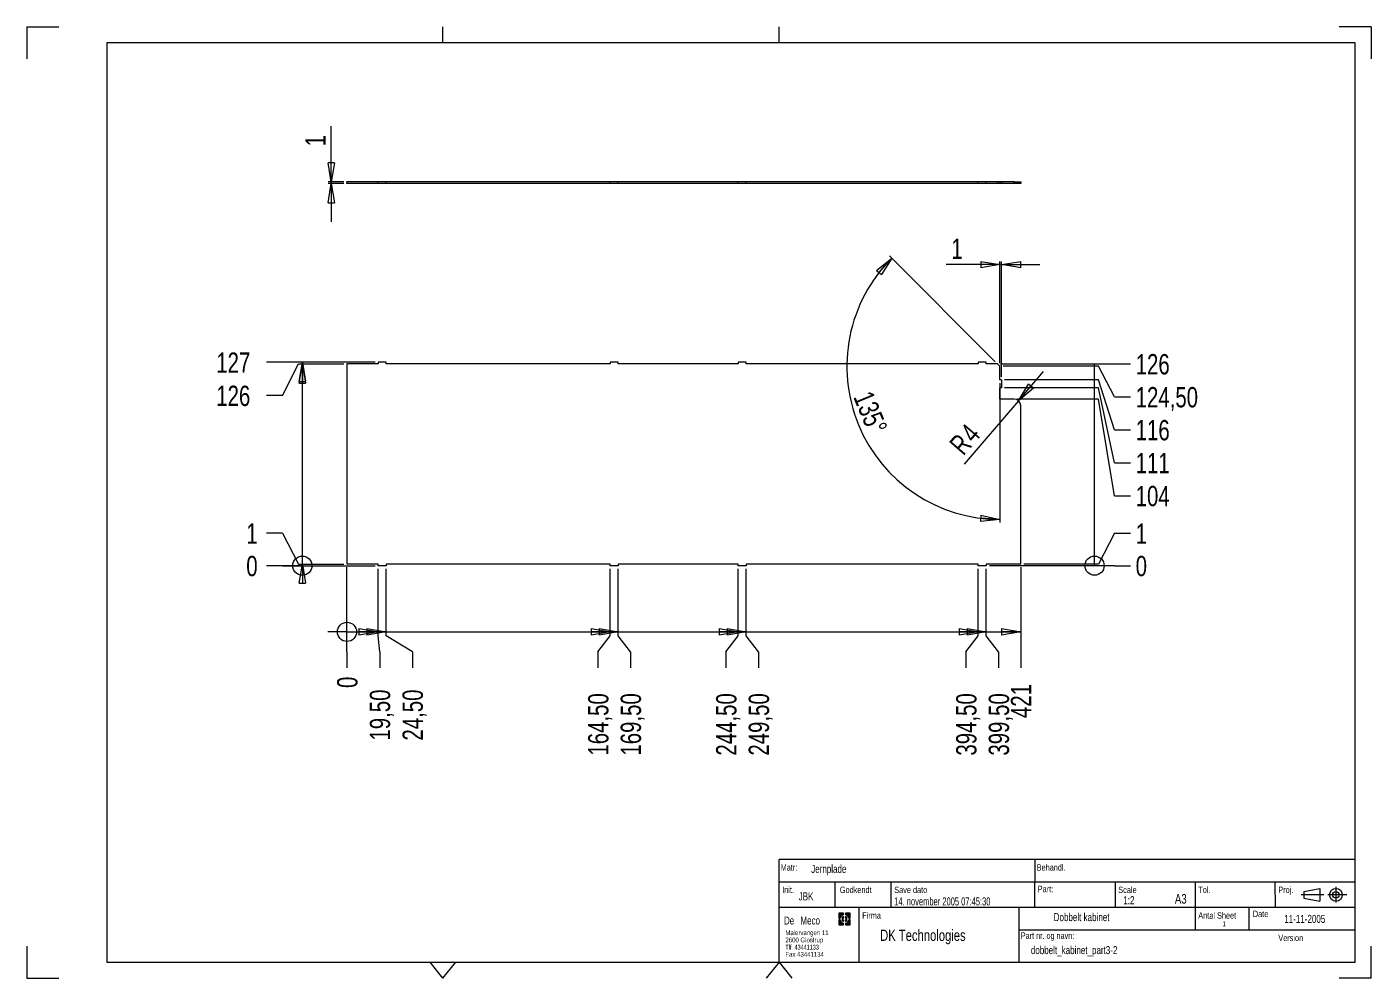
# Model space of a CAD drawing. Extents: x 0 to 420, y 0 to 297.
import ezdxf

# ---------------------------------------------------------------- set-up
doc = ezdxf.new("R2010")
doc.units = 0
doc.layers.get('0').update_dxf_attribs({"linetype": 'CONTINUOUS'})
doc.layers.add('FORMAT', color=7, linetype='CONTINUOUS')
doc.styles.add('SLDTEXTSTYLE0', font='TXT', dxfattribs={"width": 0.75})
doc.styles.add('SLDTEXTSTYLE1', font='TXT', dxfattribs={"width": 0.675})
doc.styles.add('SLDTEXTSTYLE2', font='TXT', dxfattribs={"width": 0.681818})
doc.styles.add('SLDTEXTSTYLE3', font='TXT', dxfattribs={"width": 0.703125})
doc.dimstyles.new('SLDDIMSTYLE0', dxfattribs={"dimtxt": 6.35, "dimasz": 1.998133, "dimexe": 0, "dimexo": 0.0625, "dimgap": 1.5875, "dimtad": 0, "dimtih": 1, "dimtoh": 1, "dimdec": 0, "dimlfac": 2, "dimtxsty": 'SLDTEXTSTYLE0', "dimblk1": 'ORIGIN', "dimblk2": 'ORIGIN', "dimsah": 1, "dimcen": 0.09, "dimazin": 3, "dimtfac": 1, "dimtofl": 0, "dimtmove": 0, "dimatfit": 3, "dimtolj": 1, "dimtzin": 12})
doc.dimstyles.new('SLDDIMSTYLE1', dxfattribs={"dimtxt": 6.35, "dimasz": 5.9944, "dimexe": 0, "dimexo": 0.0625, "dimgap": 1.5875, "dimtad": 0, "dimtih": 1, "dimtoh": 1, "dimlfac": 2, "dimzin": 12, "dimtxsty": 'SLDTEXTSTYLE0', "dimblk1": 'CLOSED', "dimblk2": 'CLOSED', "dimsah": 1, "dimcen": 0.09, "dimazin": 3, "dimtfac": 1, "dimtofl": 0, "dimtmove": 0, "dimatfit": 3, "dimtolj": 1, "dimtzin": 12})
doc.dimstyles.new('SLDDIMSTYLE2', dxfattribs={"dimtxt": 6.35, "dimasz": 5.9944, "dimexe": 0, "dimexo": 0.0625, "dimgap": 1.5875, "dimtad": 0, "dimtih": 1, "dimtoh": 1, "dimlfac": 2, "dimzin": 12, "dimtxsty": 'SLDTEXTSTYLE0', "dimblk1": 'NONE', "dimblk2": 'NONE', "dimsah": 1, "dimcen": 0.09, "dimazin": 3, "dimtfac": 1, "dimtofl": 0, "dimtmove": 0, "dimatfit": 3, "dimtolj": 1, "dimtzin": 12})
doc.dimstyles.new('SLDDIMSTYLE3', dxfattribs={"dimtxt": 6.35, "dimasz": 5.9944, "dimexe": 0, "dimexo": 0.0625, "dimgap": 1.5875, "dimtad": 1, "dimtih": 1, "dimtoh": 1, "dimdec": 4, "dimlfac": 2, "dimzin": 12, "dimtxsty": 'SLDTEXTSTYLE0', "dimblk1": 'CLOSED', "dimblk2": 'CLOSED', "dimsah": 1, "dimcen": 0.09, "dimazin": 3, "dimtfac": 1, "dimtofl": 0, "dimtmove": 0, "dimatfit": 3, "dimtolj": 1, "dimtzin": 12})
doc.dimstyles.new('SLDDIMSTYLE4', dxfattribs={"dimtxt": 6.35, "dimasz": 5.9944, "dimexe": 0, "dimexo": 0.0625, "dimgap": 1.5875, "dimtad": 1, "dimtih": 1, "dimtoh": 1, "dimlfac": 2, "dimzin": 12, "dimtxsty": 'SLDTEXTSTYLE0', "dimblk1": 'CLOSED', "dimblk2": 'CLOSED', "dimsah": 1, "dimcen": 0.09, "dimazin": 3, "dimtfac": 1, "dimtofl": 0, "dimtmove": 0, "dimatfit": 3, "dimtolj": 1, "dimtzin": 12})
doc.dimstyles.new('SLDDIMSTYLE5', dxfattribs={"dimtxt": 6.35, "dimasz": 5.9944, "dimexe": 0, "dimexo": 0.0625, "dimgap": 1.5875, "dimtad": 1, "dimtih": 1, "dimtoh": 1, "dimlfac": 2, "dimzin": 12, "dimtxsty": 'SLDTEXTSTYLE0', "dimblk1": 'CLOSED', "dimblk2": 'CLOSED', "dimsah": 1, "dimcen": 0.09, "dimazin": 3, "dimtfac": 1, "dimtofl": 0, "dimtmove": 0, "dimatfit": 3, "dimtolj": 1, "dimtzin": 12})

# ---------------------------------------------------------------- blocks, each defined once
blk = doc.blocks.new('_ORIGIN')
at = {"color": 0, "linetype": 'BYBLOCK'}
blk.add_line((0, 0), (-1, 0), dxfattribs=at)
blk.add_circle((0, 0), 0.5, dxfattribs=at)
blk = doc.blocks.new('*D1')
at = {"layer": 'FORMAT'}
for p, q in [((100.01, 106.86), (100.01, 128.28)), ((100.01, 101.86), (100.01, 106.86)), ((100.01, 101.86), (100.01, 96.86))]:
    blk.add_line(p, q, dxfattribs=at)
at = {"layer": 'FORMAT', "xscale": 5.9944, "yscale": 5.9944}
blk.add_blockref('_ORIGIN', (100.01, 108.11, 0.05), dxfattribs=at)
at = {"layer": 'FORMAT', "insert": (96.94, 90.58), "char_height": 6.35, "attachment_point": 1, "rotation": 90, "style": 'SLDTEXTSTYLE0'}
blk.add_mtext('0', dxfattribs=at)
blk = doc.blocks.new('_CLOSED')
at = {"color": 0, "linetype": 'BYBLOCK'}
for p, q in [((-1, 0.166667), (0, 0)), ((-1, 0.166667), (-1, -0.166667)), ((0, 0), (-1, -0.166667)), ((0, 0), (-1, 0))]:
    blk.add_line(p, q, dxfattribs=at)
blk = doc.blocks.new('*D3')
at = {"layer": 'FORMAT'}
for p, q in [((109.76, 106.86), (109.76, 127.78)), ((100.01, 108.11), (109.76, 108.11)), ((110.23, 101.86), (109.76, 106.86)), ((110.23, 101.86), (110.23, 96.86))]:
    blk.add_line(p, q, dxfattribs=at)
at = {"layer": 'FORMAT', "xscale": 5.9944, "yscale": 5.9944}
blk.add_blockref('_CLOSED', (109.76, 108.11, 0.05), dxfattribs=at)
at = {"layer": 'FORMAT', "insert": (107.15, 74.17), "char_height": 6.35, "attachment_point": 1, "rotation": 90, "style": 'SLDTEXTSTYLE0'}
blk.add_mtext('19,50', dxfattribs=at)
blk = doc.blocks.new('*D5')
at = {"layer": 'FORMAT'}
for p, q in [((112.26, 106.86), (112.26, 127.78)), ((109.76, 108.11), (112.26, 108.11)), ((120.44, 101.86), (112.26, 106.86)), ((120.44, 101.86), (120.44, 96.86))]:
    blk.add_line(p, q, dxfattribs=at)
at = {"layer": 'FORMAT', "xscale": 5.9944, "yscale": 5.9944}
blk.add_blockref('_CLOSED', (112.26, 108.11, 0.05), dxfattribs=at)
at = {"layer": 'FORMAT', "insert": (117.37, 74.17), "char_height": 6.35, "attachment_point": 1, "rotation": 90, "style": 'SLDTEXTSTYLE0'}
blk.add_mtext('24,50', dxfattribs=at)
blk = doc.blocks.new('*D6')
at = {"layer": 'FORMAT'}
for p, q in [((182.26, 106.86), (182.26, 127.78)), ((112.26, 108.11), (182.26, 108.11)), ((178.42, 101.86), (182.26, 106.86)), ((178.42, 101.86), (178.42, 96.86))]:
    blk.add_line(p, q, dxfattribs=at)
at = {"layer": 'FORMAT', "xscale": 5.9944, "yscale": 5.9944}
blk.add_blockref('_CLOSED', (182.26, 108.11, 0.05), dxfattribs=at)
at = {"layer": 'FORMAT', "insert": (175.35, 69.47), "char_height": 6.35, "attachment_point": 1, "rotation": 90, "style": 'SLDTEXTSTYLE0'}
blk.add_mtext('164,50', dxfattribs=at)
blk = doc.blocks.new('*D7')
at = {"layer": 'FORMAT'}
for p, q in [((184.76, 106.86), (184.76, 127.78)), ((182.26, 108.11), (184.76, 108.11)), ((188.6, 101.86), (184.76, 106.86)), ((188.6, 101.86), (188.6, 96.86))]:
    blk.add_line(p, q, dxfattribs=at)
at = {"layer": 'FORMAT', "xscale": 5.9944, "yscale": 5.9944}
blk.add_blockref('_CLOSED', (184.76, 108.11, 0.05), dxfattribs=at)
at = {"layer": 'FORMAT', "insert": (185.53, 69.47), "char_height": 6.35, "attachment_point": 1, "rotation": 90, "style": 'SLDTEXTSTYLE0'}
blk.add_mtext('169,50', dxfattribs=at)
blk = doc.blocks.new('*D8')
at = {"layer": 'FORMAT'}
for p, q in [((222.26, 106.86), (222.26, 127.78)), ((184.76, 108.11), (222.26, 108.11)), ((218.42, 101.86), (222.26, 106.86)), ((218.42, 101.86), (218.42, 96.86))]:
    blk.add_line(p, q, dxfattribs=at)
at = {"layer": 'FORMAT', "xscale": 5.9944, "yscale": 5.9944}
blk.add_blockref('_CLOSED', (222.26, 108.11, 0.05), dxfattribs=at)
at = {"layer": 'FORMAT', "insert": (215.35, 69.47), "char_height": 6.35, "attachment_point": 1, "rotation": 90, "style": 'SLDTEXTSTYLE0'}
blk.add_mtext('244,50', dxfattribs=at)
blk = doc.blocks.new('*D9')
at = {"layer": 'FORMAT'}
for p, q in [((224.76, 106.86), (224.76, 127.78)), ((222.26, 108.11), (224.76, 108.11)), ((228.6, 101.86), (224.76, 106.86)), ((228.6, 101.86), (228.6, 96.86))]:
    blk.add_line(p, q, dxfattribs=at)
at = {"layer": 'FORMAT', "xscale": 5.9944, "yscale": 5.9944}
blk.add_blockref('_CLOSED', (224.76, 108.11, 0.05), dxfattribs=at)
at = {"layer": 'FORMAT', "insert": (225.53, 69.47), "char_height": 6.35, "attachment_point": 1, "rotation": 90, "style": 'SLDTEXTSTYLE0'}
blk.add_mtext('249,50', dxfattribs=at)
blk = doc.blocks.new('*D10')
at = {"layer": 'FORMAT'}
for p, q in [((297.26, 106.86), (297.26, 127.78)), ((224.76, 108.11), (297.26, 108.11)), ((293.42, 101.86), (297.26, 106.86)), ((293.42, 101.86), (293.42, 96.86))]:
    blk.add_line(p, q, dxfattribs=at)
at = {"layer": 'FORMAT', "xscale": 5.9944, "yscale": 5.9944}
blk.add_blockref('_CLOSED', (297.26, 108.11, 0.05), dxfattribs=at)
at = {"layer": 'FORMAT', "insert": (290.35, 69.47), "char_height": 6.35, "attachment_point": 1, "rotation": 90, "style": 'SLDTEXTSTYLE0'}
blk.add_mtext('394,50', dxfattribs=at)
blk = doc.blocks.new('*D11')
at = {"layer": 'FORMAT'}
for p, q in [((299.76, 106.86), (299.76, 127.78)), ((297.26, 108.11), (299.76, 108.11)), ((303.6, 101.86), (299.76, 106.86)), ((303.6, 101.86), (303.6, 96.86))]:
    blk.add_line(p, q, dxfattribs=at)
at = {"layer": 'FORMAT', "xscale": 5.9944, "yscale": 5.9944}
blk.add_blockref('_CLOSED', (299.76, 108.11, 0.05), dxfattribs=at)
at = {"layer": 'FORMAT', "insert": (300.53, 69.47), "char_height": 6.35, "attachment_point": 1, "rotation": 90, "style": 'SLDTEXTSTYLE0'}
blk.add_mtext('399,50', dxfattribs=at)
blk = doc.blocks.new('*D12')
at = {"layer": 'FORMAT'}
for p, q in [((310.51, 128.28), (310.51, 96.86)), ((299.76, 108.11), (310.51, 108.11))]:
    blk.add_line(p, q, dxfattribs=at)
at = {"layer": 'FORMAT', "xscale": 5.9944, "yscale": 5.9944}
blk.add_blockref('_CLOSED', (310.51, 108.11, 0.05), dxfattribs=at)
at = {"layer": 'FORMAT', "insert": (307.44, 81.2), "char_height": 6.35, "attachment_point": 1, "rotation": 90, "style": 'SLDTEXTSTYLE0'}
blk.add_mtext('421', dxfattribs=at)
blk = doc.blocks.new('*D13')
at = {"layer": 'FORMAT'}
for p, q in [((79.82, 128.77), (74.82, 128.77)), ((79.82, 128.77), (84.82, 128.77)), ((84.82, 128.77), (108.77, 128.77))]:
    blk.add_line(p, q, dxfattribs=at)
at = {"layer": 'FORMAT', "xscale": 5.9944, "yscale": 5.9944}
blk.add_blockref('_ORIGIN', (86.07, 128.77, 0.05), dxfattribs=at)
at = {"layer": 'FORMAT', "insert": (68.55, 131.84), "char_height": 6.35, "attachment_point": 1, "style": 'SLDTEXTSTYLE0'}
blk.add_mtext('0', dxfattribs=at)
blk = doc.blocks.new('*D14')
at = {"layer": 'FORMAT'}
for p, q in [((79.82, 138.9), (74.82, 138.9)), ((79.82, 138.9), (84.82, 129.27)), ((84.82, 129.27), (99.02, 129.27)), ((86.07, 128.77), (86.07, 129.27))]:
    blk.add_line(p, q, dxfattribs=at)
at = {"layer": 'FORMAT', "xscale": 5.9944, "yscale": 5.9944, "rotation": 90.0000000000004}
blk.add_blockref('_CLOSED', (86.07, 129.27, 0.05), dxfattribs=at)
at = {"layer": 'FORMAT', "insert": (68.55, 141.98), "char_height": 6.35, "attachment_point": 1, "style": 'SLDTEXTSTYLE0'}
blk.add_mtext('1', dxfattribs=at)
blk = doc.blocks.new('*D15')
at = {"layer": 'FORMAT'}
for p, q in [((79.82, 181.91), (84.82, 191.77)), ((84.82, 191.77), (99.02, 191.77)), ((86.07, 129.27), (86.07, 191.77)), ((79.82, 181.91), (74.82, 181.91))]:
    blk.add_line(p, q, dxfattribs=at)
at = {"layer": 'FORMAT', "xscale": 5.9944, "yscale": 5.9944, "rotation": 90.0000000000004}
blk.add_blockref('_CLOSED', (86.07, 191.77, 0.05), dxfattribs=at)
at = {"layer": 'FORMAT', "insert": (59.17, 184.98), "char_height": 6.35, "attachment_point": 1, "style": 'SLDTEXTSTYLE0'}
blk.add_mtext('126', dxfattribs=at)
blk = doc.blocks.new('*D16')
at = {"layer": 'FORMAT'}
for p, q in [((108.77, 192.27), (74.82, 192.27)), ((86.07, 191.77), (86.07, 192.27))]:
    blk.add_line(p, q, dxfattribs=at)
at = {"layer": 'FORMAT', "xscale": 5.9944, "yscale": 5.9944, "rotation": 90.0000000000004}
blk.add_blockref('_CLOSED', (86.07, 192.27, 0.05), dxfattribs=at)
at = {"layer": 'FORMAT', "insert": (59.17, 195.34), "char_height": 6.35, "attachment_point": 1, "style": 'SLDTEXTSTYLE0'}
blk.add_mtext('127', dxfattribs=at)
blk = doc.blocks.new('*D17')
at = {"layer": 'FORMAT'}
for p, q in [((334.85, 128.77), (300.75, 128.77)), ((339.85, 128.77), (334.85, 128.77)), ((339.85, 128.77), (344.85, 128.77))]:
    blk.add_line(p, q, dxfattribs=at)
at = {"layer": 'FORMAT', "xscale": 5.9944, "yscale": 5.9944}
blk.add_blockref('_ORIGIN', (333.6, 128.77, 0.05), dxfattribs=at)
at = {"layer": 'FORMAT', "insert": (346.44, 131.84), "char_height": 6.35, "attachment_point": 1, "style": 'SLDTEXTSTYLE0'}
blk.add_mtext('0', dxfattribs=at)
blk = doc.blocks.new('*D18')
at = {"layer": 'FORMAT'}
for p, q in [((339.85, 138.91), (334.85, 129.27)), ((339.85, 138.91), (344.85, 138.91)), ((334.85, 129.27), (311.5, 129.27)), ((333.6, 128.77), (333.6, 129.27))]:
    blk.add_line(p, q, dxfattribs=at)
at = {"layer": 'FORMAT', "insert": (346.44, 141.98), "char_height": 6.35, "attachment_point": 1, "style": 'SLDTEXTSTYLE0'}
blk.add_mtext('1', dxfattribs=at)
blk = doc.blocks.new('_NONE')
blk = doc.blocks.new('*D20')
at = {"layer": 'FORMAT'}
for p, q in [((334.85, 180.77), (309.5, 180.77)), ((333.6, 129.27), (333.6, 180.77)), ((339.85, 150.61), (334.85, 180.77)), ((339.85, 150.61), (344.85, 150.61))]:
    blk.add_line(p, q, dxfattribs=at)
at = {"layer": 'FORMAT', "insert": (346.44, 153.69), "char_height": 6.35, "attachment_point": 1, "style": 'SLDTEXTSTYLE0'}
blk.add_mtext('104', dxfattribs=at)
blk = doc.blocks.new('*D21')
at = {"layer": 'FORMAT'}
for p, q in [((334.85, 184.27), (305.5, 184.27)), ((333.6, 180.77), (333.6, 184.27)), ((339.85, 160.9), (334.85, 184.27)), ((339.85, 160.9), (344.85, 160.9))]:
    blk.add_line(p, q, dxfattribs=at)
at = {"layer": 'FORMAT', "insert": (346.44, 163.98), "char_height": 6.35, "attachment_point": 1, "style": 'SLDTEXTSTYLE0'}
blk.add_mtext('111', dxfattribs=at)
blk = doc.blocks.new('*D22')
at = {"layer": 'FORMAT'}
for p, q in [((334.85, 186.77), (305.5, 186.77)), ((333.6, 184.27), (333.6, 186.77)), ((339.85, 171.19), (334.85, 186.77)), ((339.85, 171.19), (344.85, 171.19))]:
    blk.add_line(p, q, dxfattribs=at)
at = {"layer": 'FORMAT', "insert": (346.44, 174.26), "char_height": 6.35, "attachment_point": 1, "style": 'SLDTEXTSTYLE0'}
blk.add_mtext('116', dxfattribs=at)
blk = doc.blocks.new('*D23')
at = {"layer": 'FORMAT'}
for p, q in [((334.85, 191.02), (305, 191.02)), ((333.6, 186.77), (333.6, 191.02)), ((339.85, 181.48), (334.85, 191.02)), ((339.85, 181.48), (344.85, 181.48))]:
    blk.add_line(p, q, dxfattribs=at)
at = {"layer": 'FORMAT', "insert": (346.44, 184.55), "char_height": 6.35, "attachment_point": 1, "style": 'SLDTEXTSTYLE0'}
blk.add_mtext('124,50', dxfattribs=at)
blk = doc.blocks.new('*D24')
at = {"layer": 'FORMAT'}
for p, q in [((304.25, 191.77), (344.85, 191.77)), ((333.6, 191.02), (333.6, 191.77))]:
    blk.add_line(p, q, dxfattribs=at)
at = {"layer": 'FORMAT', "insert": (346.44, 194.84), "char_height": 6.35, "attachment_point": 1, "style": 'SLDTEXTSTYLE0'}
blk.add_mtext('126', dxfattribs=at)
blk = doc.blocks.new('*D25')
at = {"layer": 'FORMAT'}
for p, q in [((302.56, 192.47), (269.51, 225.52)), ((304.01, 185.78), (304.01, 142.22))]:
    blk.add_line(p, q, dxfattribs=at)
blk.add_arc((304.01, 191.02), 47.81, 135, 270, dxfattribs=at)
at = {"layer": 'FORMAT', "xscale": 5.9944, "yscale": 5.9944}
for p, rotation in [((270.21, 224.82, -0.2), 48.57353446829381), ((304.01, 143.21, -0.2), 356.4264655317082)]:
    blk.add_blockref('_CLOSED', p, dxfattribs=dict(at, rotation=rotation))
at = {"layer": 'FORMAT', "insert": (264, 183.89), "char_height": 6.35, "attachment_point": 1, "rotation": 292.5, "style": 'SLDTEXTSTYLE0'}
blk.add_mtext('135°', dxfattribs=at)
blk = doc.blocks.new('*D26')
at = {"layer": 'FORMAT'}
for p, q in [((304.01, 222.77), (287.25, 222.77)), ((304.01, 192.01), (304.01, 223.76)), ((304.51, 222.77), (304.01, 222.77)), ((304.51, 187.76), (304.51, 223.76)), ((304.51, 222.77), (316.5, 222.77))]:
    blk.add_line(p, q, dxfattribs=at)
at = {"layer": 'FORMAT', "xscale": 5.9944, "yscale": 5.9944}
blk.add_blockref('_CLOSED', (304.01, 222.77, -0.2), dxfattribs=at)
at = {"layer": 'FORMAT', "xscale": 5.9944, "yscale": 5.9944, "rotation": 180.0000000000004}
blk.add_blockref('_CLOSED', (304.51, 222.77, -0.2), dxfattribs=at)
at = {"layer": 'FORMAT', "insert": (288.83, 230.88), "char_height": 6.35, "attachment_point": 1, "style": 'SLDTEXTSTYLE0'}
blk.add_mtext('1', dxfattribs=at)
blk = doc.blocks.new('*D27')
at = {"layer": 'FORMAT'}
for q in [(317.62, 189.38), (292.89, 160.5)]:
    blk.add_line((309.82, 180.28), q, dxfattribs=at)
at = {"layer": 'FORMAT', "xscale": 5.9944, "yscale": 5.9944, "rotation": 229.4308276605186}
blk.add_blockref('_CLOSED', (309.82, 180.28, -0.2), dxfattribs=at)
at = {"layer": 'FORMAT', "char_height": 6.35, "attachment_point": 1, "rotation": 49.0286, "style": 'SLDTEXTSTYLE0'}
for s, insert in [('4', (291.18, 170.9)), ('R', (287.81, 167.02))]:
    blk.add_mtext(s, dxfattribs=dict(at, insert=insert))
blk = doc.blocks.new('*D28')
at = {"layer": 'FORMAT'}
for p, q in [((95.1, 248.61), (95.1, 265.99)), ((99.02, 248.61), (94.11, 248.61)), ((99.02, 248.11), (94.11, 248.11)), ((95.1, 248.11), (95.1, 248.61)), ((95.1, 248.11), (95.1, 236.12))]:
    blk.add_line(p, q, dxfattribs=at)
at = {"layer": 'FORMAT', "xscale": 5.9944, "yscale": 5.9944}
for p, rotation in [((95.1, 248.61, 0.05), 270.0000000000004), ((95.1, 248.11, 0.05), 90.0000000000004)]:
    blk.add_blockref('_CLOSED', p, dxfattribs=dict(at, rotation=rotation))
at = {"layer": 'FORMAT', "insert": (86.99, 259.71), "char_height": 6.35, "attachment_point": 1, "rotation": 90, "style": 'SLDTEXTSTYLE0'}
blk.add_mtext('1', dxfattribs=at)

msp = doc.modelspace()

# ---------------------------------------------------------------- linework, layer by layer
at = {"color": 7, "linetype": 'CONTINUOUS'}
for p, q in [((0, 297), (0, 287)), ((0, 297), (10, 297)), ((130, 292), (130, 297)), ((235, 292), (235, 297)), ((420, 297), (410, 297)), ((420, 297), (420, 287)), ((25, 292), (25, 5)), ((415, 292), (25, 292)), ((415, 5), (415, 292)), ((100.010504, 248.106269), (100.010504, 248.606269)), ((109.760504, 248.606269), (100.010504, 248.606269)), ((109.760504, 248.106269), (100.010504, 248.106269)), ((109.760504, 248.106269), (109.760504, 248.606269)), ((112.260504, 248.606269), (109.760504, 248.606269)), ((112.260504, 248.106269), (109.760504, 248.106269)), ((112.260504, 248.106269), (112.260504, 248.606269)), ((182.260504, 248.606269), (112.260504, 248.606269)), ((182.260504, 248.106269), (112.260504, 248.106269)), ((182.260504, 248.106269), (182.260504, 248.606269)), ((184.760504, 248.606269), (182.260504, 248.606269)), ((184.760504, 248.106269), (182.260504, 248.106269)), ((184.760504, 248.106269), (184.760504, 248.606269)), ((222.260504, 248.606269), (184.760504, 248.606269)), ((222.260504, 248.106269), (184.760504, 248.106269)), ((222.260504, 248.106269), (222.260504, 248.606269)), ((224.760504, 248.606269), (222.260504, 248.606269)), ((224.760504, 248.106269), (222.260504, 248.106269)), ((224.760504, 248.106269), (224.760504, 248.606269)), ((297.260504, 248.606269), (224.760504, 248.606269)), ((297.260504, 248.106269), (224.760504, 248.106269)), ((297.260504, 248.106269), (297.260504, 248.606269)), ((299.760504, 248.606269), (297.260504, 248.606269)), ((299.760504, 248.106269), (297.260504, 248.106269)), ((299.760504, 248.106269), (299.760504, 248.606269)), ((303.260504, 248.606269), (299.760504, 248.606269)), ((303.260504, 248.106269), (299.760504, 248.106269)), ((303.260504, 248.606269), (303.260504, 248.106269)), ((304.010504, 248.606269), (303.260504, 248.606269)), ((304.010504, 248.106269), (303.260504, 248.106269)), ((304.010504, 248.606269), (304.010504, 248.106269)), ((304.510504, 248.606269), (304.010504, 248.606269)), ((304.510504, 248.106269), (304.010504, 248.106269)), ((304.510504, 248.606269), (304.510504, 248.106269)), ((308.510504, 248.606269), (304.510504, 248.606269)), ((308.510504, 248.106269), (304.510504, 248.106269)), ((308.510504, 248.106269), (308.510504, 248.606269)), ((308.510504, 248.606269), (310.510504, 248.606269)), ((310.510504, 248.106269), (308.510504, 248.106269)), ((310.510504, 248.606269), (310.510504, 248.106269)), ((100.010504, 191.767473), (100.010504, 129.267473)), ((109.760504, 191.767473), (100.010504, 191.767473)), ((109.760504, 192.267473), (109.760504, 191.767473)), ((112.260504, 192.267473), (109.760504, 192.267473)), ((112.260504, 191.767473), (112.260504, 192.267473)), ((182.260504, 191.767473), (112.260504, 191.767473)), ((182.260504, 192.267473), (182.260504, 191.767473)), ((184.760504, 192.267473), (182.260504, 192.267473)), ((184.760504, 191.767473), (184.760504, 192.267473)), ((222.260504, 191.767473), (184.760504, 191.767473)), ((222.260504, 192.267473), (222.260504, 191.767473)), ((224.760504, 192.267473), (222.260504, 192.267473)), ((224.760504, 191.767473), (224.760504, 192.267473)), ((297.260504, 191.767473), (224.760504, 191.767473)), ((297.260504, 192.267473), (297.260504, 191.767473)), ((299.760504, 192.267473), (297.260504, 192.267473)), ((299.760504, 191.767473), (299.760504, 192.267473)), ((303.260504, 191.767473), (299.760504, 191.767473)), ((304.010504, 191.017473), (303.260504, 191.767473)), ((304.010504, 186.767473), (304.010504, 191.017473)), ((304.510504, 186.767473), (304.010504, 186.767473)), ((304.510504, 186.767473), (304.510504, 184.267473)), ((304.510504, 184.267473), (304.010504, 184.267473)), ((304.010504, 180.767473), (304.010504, 184.267473)), ((308.510504, 180.767473), (304.010504, 180.767473)), ((310.510504, 129.267473), (310.510504, 178.767473)), ((109.760504, 129.267473), (100.010504, 129.267473)), ((109.760504, 128.767473), (109.760504, 129.267473)), ((112.260504, 128.767473), (109.760504, 128.767473)), ((182.260504, 129.267473), (112.260504, 129.267473)), ((112.260504, 129.267473), (112.260504, 128.767473)), ((182.260504, 128.767473), (182.260504, 129.267473)), ((184.760504, 128.767473), (182.260504, 128.767473)), ((222.260504, 129.267473), (184.760504, 129.267473)), ((184.760504, 129.267473), (184.760504, 128.767473)), ((222.260504, 128.767473), (222.260504, 129.267473)), ((224.760504, 128.767473), (222.260504, 128.767473)), ((297.260504, 129.267473), (224.760504, 129.267473)), ((224.760504, 129.267473), (224.760504, 128.767473)), ((297.260504, 128.767473), (297.260504, 129.267473)), ((299.760504, 128.767473), (297.260504, 128.767473)), ((310.510504, 129.267473), (299.760504, 129.267473)), ((299.760504, 129.267473), (299.760504, 128.767473)), ((235, 5), (235, 37)), ((415, 37), (235, 37)), ((314.941477, 37), (314.941477, 30)), ((415, 30), (235, 30)), ((252.5, 22), (252.5, 30)), ((270, 22), (270, 30)), ((314.941477, 22), (314.941477, 30)), ((340, 30), (340, 22)), ((365, 30), (365, 15)), ((390.08355, 22), (390, 30)), ((405.199604, 26), (398.152397, 26)), ((399, 27), (404, 28)), ((399, 27), (399, 25)), ((404, 28), (404, 24)), ((412.416333, 26), (406.4589, 26)), ((409, 28.45732), (409, 23.566907)), ((415, 22), (235, 22)), ((260, 5), (260, 22)), ((310, 5), (310, 22)), ((381.74174, 22), (381.74174, 15)), ((399, 25), (404, 24)), ((255.199699, 20.234294), (253.664699, 20.234294)), ((253.664699, 20.234294), (253.664699, 18.699294)), ((253.664699, 18.699294), (254.090008, 18.699294)), ((253.664699, 18.169294), (253.664699, 16.634294)), ((254.090008, 18.169294), (253.664699, 18.169294)), ((253.714699, 20.184294), (253.714699, 18.749294)), ((255.149699, 20.184294), (253.714699, 20.184294)), ((253.714699, 18.749294), (254.049328, 18.749294)), ((253.714699, 18.119294), (253.714699, 16.684294)), ((254.049328, 18.119294), (253.714699, 18.119294)), ((254.140744, 19.096168), (253.743173, 18.78483)), ((253.743173, 18.78483), (254.030308, 18.793663)), ((254.737101, 19.738715), (253.7498, 19.447251)), ((253.7498, 19.447251), (254.666421, 19.67689)), ((254.666421, 19.67689), (253.7498, 19.246317)), ((253.7498, 19.447251), (254.666421, 19.67689)), ((253.7498, 19.246317), (254.558194, 19.601815)), ((253.7498, 19.246317), (254.558194, 19.601815)), ((254.558194, 19.601815), (253.7498, 19.447251)), ((254.423462, 19.500244), (253.7498, 19.246317)), ((254.423462, 19.500244), (253.754216, 18.961476)), ((253.754216, 18.961476), (254.301981, 19.383217)), ((253.754216, 18.961476), (254.301981, 19.383217)), ((254.140744, 19.096168), (253.754216, 18.961476)), ((254.558194, 19.601815), (253.756425, 19.107209)), ((253.756425, 19.107209), (254.423462, 19.500244)), ((253.756425, 19.107209), (254.423462, 19.500244)), ((254.301981, 19.383217), (253.756425, 19.107209)), ((255.103749, 19.873408), (253.760843, 19.674682)), ((253.760843, 19.674682), (255.149699, 19.849665)), ((255.149699, 19.849665), (253.760843, 19.674682)), ((253.760843, 19.674682), (255.149699, 19.849665)), ((253.760843, 19.674682), (254.867416, 19.780669)), ((253.760843, 19.674682), (254.867416, 19.780669)), ((254.867416, 19.780669), (253.760843, 19.674682)), ((254.737101, 19.738715), (253.760843, 19.674682)), ((254.301981, 19.383217), (253.76526, 18.844449)), ((253.76526, 18.844449), (254.140744, 19.096168)), ((253.76526, 18.844449), (254.140744, 19.096168)), ((254.030308, 18.793663), (253.76526, 18.844449)), ((254.867416, 19.780669), (253.767469, 19.612856)), ((253.767469, 19.612856), (254.737101, 19.738715)), ((253.767469, 19.612856), (254.737101, 19.738715)), ((254.666421, 19.67689), (253.767469, 19.612856)), ((255.103749, 20.125127), (253.769678, 19.860159)), ((253.769678, 19.860159), (255.103749, 19.873408)), ((253.769678, 19.860159), (255.103749, 19.873408)), ((255.103749, 19.873408), (253.769678, 19.860159)), ((253.769678, 19.860159), (255.103749, 19.873408)), ((255.103749, 19.873408), (253.769678, 19.860159)), ((253.769678, 19.860159), (255.103749, 19.873408)), ((255.149699, 19.849665), (253.769678, 19.860159)), ((253.780489, 16.745899), (253.773866, 18.073345)), ((253.773866, 18.073345), (254.038834, 16.739273)), ((253.776304, 20.118504), (255.103749, 20.125127)), ((255.103749, 19.873408), (253.776304, 20.118504)), ((254.025585, 18.073345), (253.780489, 16.745899)), ((254.038834, 16.739273), (254.025585, 18.073345)), ((254.025585, 18.073345), (254.224311, 16.730438)), ((254.038834, 16.739273), (254.025585, 18.073345)), ((254.025585, 18.073345), (254.038834, 16.739273)), ((254.038834, 16.739273), (254.025585, 18.073345)), ((254.025585, 18.073345), (254.038834, 16.739273)), ((254.038834, 16.739273), (254.025585, 18.073345)), ((254.049328, 18.119294), (254.038834, 16.739273)), ((254.224311, 16.730438), (254.049328, 18.119294)), ((254.049328, 18.119294), (254.224311, 16.730438)), ((254.224311, 16.730438), (254.049328, 18.119294)), ((254.224311, 16.730438), (254.118324, 17.837011)), ((254.118324, 17.837011), (254.224311, 16.730438)), ((254.224311, 16.730438), (254.118324, 17.837011)), ((254.118324, 17.837011), (254.286137, 16.737064)), ((254.286137, 16.737064), (254.160278, 17.706696)), ((254.160278, 17.706696), (254.451742, 16.719395)), ((254.286137, 16.737064), (254.160278, 17.706696)), ((254.160278, 17.706696), (254.224311, 16.730438)), ((254.451742, 16.719395), (254.222103, 17.636016)), ((254.222103, 17.636016), (254.652676, 16.719395)), ((254.451742, 16.719395), (254.222103, 17.636016)), ((254.222103, 17.636016), (254.286137, 16.737064)), ((254.652676, 16.719395), (254.297178, 17.527789)), ((254.297178, 17.527789), (254.791784, 16.726021)), ((254.652676, 16.719395), (254.297178, 17.527789)), ((254.297178, 17.527789), (254.451742, 16.719395)), ((254.791784, 16.726021), (254.398749, 17.393057)), ((254.398749, 17.393057), (254.937517, 16.723811)), ((254.791784, 16.726021), (254.398749, 17.393057)), ((254.398749, 17.393057), (254.652676, 16.719395)), ((254.937517, 16.723811), (254.515776, 17.271576)), ((254.515776, 17.271576), (255.054545, 16.734856)), ((254.937517, 16.723811), (254.515776, 17.271576)), ((254.515776, 17.271576), (254.791784, 16.726021)), ((254.657064, 18.699294), (255.199699, 18.699294)), ((255.199699, 18.169294), (254.657064, 18.169294)), ((254.729325, 18.749294), (255.149699, 18.749294)), ((255.149699, 18.119294), (254.729325, 18.119294)), ((255.117002, 18.879778), (254.796736, 18.775999)), ((254.796736, 18.775999), (255.108167, 18.78483)), ((254.922061, 17.916524), (254.800617, 18.084388)), ((254.800617, 18.084388), (255.012592, 17.843637)), ((255.054545, 16.734856), (254.802825, 17.110339)), ((254.802825, 17.110339), (255.114163, 16.712768)), ((255.054545, 16.734856), (254.802825, 17.110339)), ((254.802825, 17.110339), (254.937517, 16.723811)), ((255.114793, 18.952643), (254.836493, 18.824576)), ((254.836493, 18.824576), (255.117002, 18.879778)), ((254.836493, 18.824576), (255.117002, 18.879778)), ((255.108167, 18.78483), (254.836493, 18.824576)), ((255.114793, 19.098376), (254.874041, 18.886401)), ((254.874041, 18.886401), (255.114793, 18.952643)), ((254.874041, 18.886401), (255.114793, 18.952643)), ((255.117002, 18.879778), (254.874041, 18.886401)), ((254.94635, 18.084388), (254.922061, 17.916524)), ((255.012592, 17.843637), (254.94635, 18.084388)), ((254.94635, 18.084388), (255.074417, 17.806088)), ((255.012592, 17.843637), (254.94635, 18.084388)), ((254.946929, 18.976932), (255.114793, 19.098376)), ((255.114793, 18.952643), (254.946929, 18.976932)), ((255.019215, 18.086597), (255.012592, 17.843637)), ((255.074417, 17.806088), (255.019215, 18.086597)), ((255.019215, 18.086597), (255.122995, 17.766331)), ((255.074417, 17.806088), (255.019215, 18.086597)), ((255.10533, 16.999903), (255.054545, 16.734856)), ((255.114163, 18.077762), (255.074417, 17.806088)), ((255.114163, 16.712768), (255.10533, 16.999903)), ((255.122995, 17.766331), (255.114163, 18.077762)), ((255.149699, 19.849665), (255.149699, 20.184294)), ((255.149699, 18.749294), (255.149699, 19.169668)), ((255.149699, 17.69892), (255.149699, 18.119294)), ((255.149699, 16.684294), (255.149699, 17.018923)), ((255.199699, 19.808985), (255.199699, 20.234294)), ((255.199699, 18.699294), (255.199699, 19.24193)), ((255.199699, 17.626659), (255.199699, 18.169294)), ((255.199699, 16.634294), (255.199699, 17.059603)), ((255.729699, 20.234294), (255.729699, 19.808985)), ((257.264699, 20.234294), (255.729699, 20.234294)), ((255.729699, 19.24193), (255.729699, 18.699294)), ((255.729699, 18.699294), (256.272334, 18.699294)), ((256.272334, 18.169294), (255.729699, 18.169294)), ((255.729699, 18.169294), (255.729699, 17.626659)), ((255.729699, 17.059603), (255.729699, 16.634294)), ((255.779699, 20.184294), (255.779699, 19.849665)), ((257.214699, 20.184294), (255.779699, 20.184294)), ((255.779699, 19.169668), (255.779699, 18.749294)), ((255.779699, 18.749294), (256.200073, 18.749294)), ((256.200073, 18.119294), (255.779699, 18.119294)), ((255.779699, 18.119294), (255.779699, 17.69892)), ((257.168555, 17.193907), (255.779699, 17.018923)), ((255.779699, 17.018923), (257.168555, 17.193907)), ((257.168555, 17.193907), (255.779699, 17.018923)), ((255.779699, 17.018923), (257.15972, 17.008429)), ((255.779699, 17.018923), (255.779699, 16.684294)), ((255.910183, 18.781991), (255.806403, 19.102257)), ((255.806403, 19.102257), (255.815235, 18.790826)), ((255.812396, 17.988811), (256.132662, 18.09259)), ((256.092905, 18.044013), (255.812396, 17.988811)), ((256.092905, 18.044013), (255.812396, 17.988811)), ((255.812396, 17.988811), (256.055357, 17.982187)), ((255.814605, 17.915945), (256.092905, 18.044013)), ((256.055357, 17.982187), (255.814605, 17.915945)), ((255.814605, 17.770212), (256.055357, 17.982187)), ((256.055357, 17.982187), (255.814605, 17.915945)), ((255.814605, 17.915945), (255.982469, 17.891656)), ((255.982469, 17.891656), (255.814605, 17.770212)), ((256.126573, 19.758249), (255.815235, 20.155821)), ((255.815235, 20.155821), (255.824068, 19.868686)), ((255.815235, 18.790826), (255.854981, 19.0625)), ((256.132662, 18.09259), (255.821231, 18.083758)), ((255.821231, 18.083758), (256.092905, 18.044013)), ((255.824068, 19.868686), (255.874853, 20.133733)), ((255.825649, 16.99518), (257.168555, 17.193907)), ((257.15972, 17.008429), (255.825649, 16.99518)), ((257.15972, 17.008429), (255.825649, 16.99518)), ((255.825649, 16.99518), (257.15972, 17.008429)), ((257.15972, 17.008429), (255.825649, 16.99518)), ((255.825649, 16.99518), (257.15972, 17.008429)), ((255.825649, 16.743461), (257.15972, 17.008429)), ((257.15972, 17.008429), (255.825649, 16.99518)), ((255.825649, 16.99518), (257.153094, 16.750085)), ((255.854981, 19.0625), (255.910183, 18.781991)), ((255.983048, 18.784201), (255.854981, 19.0625)), ((255.854981, 19.0625), (255.910183, 18.781991)), ((255.874853, 20.133733), (256.126573, 19.758249)), ((256.413622, 19.597013), (255.874853, 20.133733)), ((255.874853, 20.133733), (256.126573, 19.758249)), ((255.910183, 18.781991), (255.916806, 19.024952)), ((255.916806, 19.024952), (255.983048, 18.784201)), ((256.128781, 18.784201), (255.916806, 19.024952)), ((255.916806, 19.024952), (255.983048, 18.784201)), ((255.983048, 18.784201), (256.007337, 18.952064)), ((255.991881, 20.144777), (256.413622, 19.597013)), ((256.126573, 19.758249), (255.991881, 20.144777)), ((256.530649, 19.475532), (255.991881, 20.144777)), ((255.991881, 20.144777), (256.413622, 19.597013)), ((256.007337, 18.952064), (256.128781, 18.784201)), ((256.061982, 17.087919), (257.161929, 17.255732)), ((257.168555, 17.193907), (256.061982, 17.087919)), ((256.061982, 17.087919), (257.168555, 17.193907)), ((257.168555, 17.193907), (256.061982, 17.087919)), ((256.137614, 20.142568), (256.530649, 19.475532)), ((256.413622, 19.597013), (256.137614, 20.142568)), ((256.63222, 19.340799), (256.137614, 20.142568)), ((256.137614, 20.142568), (256.530649, 19.475532)), ((256.192297, 17.129873), (257.179598, 17.421338)), ((257.161929, 17.255732), (256.192297, 17.129873)), ((257.161929, 17.255732), (256.192297, 17.129873)), ((256.192297, 17.129873), (257.168555, 17.193907)), ((256.262977, 17.191699), (257.179598, 17.622271)), ((257.179598, 17.421338), (256.262977, 17.191699)), ((257.179598, 17.421338), (256.262977, 17.191699)), ((256.262977, 17.191699), (257.161929, 17.255732)), ((256.276722, 20.149194), (256.63222, 19.340799)), ((256.530649, 19.475532), (256.276722, 20.149194)), ((256.707295, 19.232572), (256.276722, 20.149194)), ((256.276722, 20.149194), (256.63222, 19.340799)), ((256.371204, 17.266773), (257.172973, 17.76138)), ((257.179598, 17.622271), (256.371204, 17.266773)), ((257.179598, 17.622271), (256.371204, 17.266773)), ((256.371204, 17.266773), (257.179598, 17.421338)), ((256.477656, 20.149194), (256.707295, 19.232572)), ((256.63222, 19.340799), (256.477656, 20.149194)), ((256.76912, 19.161892), (256.477656, 20.149194)), ((256.477656, 20.149194), (256.707295, 19.232572)), ((256.505936, 17.368344), (257.175182, 17.907112)), ((257.172973, 17.76138), (256.505936, 17.368344)), ((257.172973, 17.76138), (256.505936, 17.368344)), ((256.505936, 17.368344), (257.179598, 17.622271)), ((256.627417, 17.485371), (257.164138, 18.02414)), ((257.175182, 17.907112), (256.627417, 17.485371)), ((257.175182, 17.907112), (256.627417, 17.485371)), ((256.627417, 17.485371), (257.172973, 17.76138)), ((256.643261, 20.131525), (256.76912, 19.161892)), ((256.707295, 19.232572), (256.643261, 20.131525)), ((256.811074, 19.031578), (256.643261, 20.131525)), ((256.643261, 20.131525), (256.76912, 19.161892)), ((256.705087, 20.13815), (256.88007, 18.749294)), ((256.88007, 18.749294), (256.705087, 20.13815)), ((256.705087, 20.13815), (256.811074, 19.031578)), ((256.811074, 19.031578), (256.705087, 20.13815)), ((256.903813, 18.795244), (256.705087, 20.13815)), ((256.705087, 20.13815), (256.88007, 18.749294)), ((256.705087, 20.13815), (256.811074, 19.031578)), ((256.76912, 19.161892), (256.705087, 20.13815)), ((256.788654, 17.772421), (257.186225, 18.083758)), ((257.164138, 18.02414), (256.788654, 17.772421)), ((257.164138, 18.02414), (256.788654, 17.772421)), ((256.788654, 17.772421), (257.175182, 17.907112)), ((256.83939, 18.699294), (257.264699, 18.699294)), ((257.264699, 18.169294), (256.83939, 18.169294)), ((256.88007, 18.749294), (256.890564, 20.129315)), ((256.88007, 18.749294), (257.214699, 18.749294)), ((257.214699, 18.119294), (256.88007, 18.119294)), ((256.890564, 20.129315), (256.903813, 18.795244)), ((256.890564, 20.129315), (256.903813, 18.795244)), ((256.903813, 18.795244), (256.890564, 20.129315)), ((256.890564, 20.129315), (256.903813, 18.795244)), ((256.903813, 18.795244), (256.890564, 20.129315)), ((257.155532, 18.795244), (256.890564, 20.129315)), ((256.890564, 20.129315), (256.903813, 18.795244)), ((257.186225, 18.083758), (256.89909, 18.074925)), ((256.89909, 18.074925), (257.164138, 18.02414)), ((256.903813, 18.795244), (257.148909, 20.12269)), ((257.148909, 20.12269), (257.155532, 18.795244)), ((257.214699, 18.749294), (257.214699, 20.184294)), ((257.214699, 16.684294), (257.214699, 18.119294)), ((257.264699, 18.699294), (257.264699, 20.234294)), ((257.264699, 16.634294), (257.264699, 18.169294)), ((253.664699, 16.634294), (255.199699, 16.634294)), ((253.714699, 16.684294), (255.149699, 16.684294)), ((255.729699, 16.634294), (257.264699, 16.634294)), ((255.779699, 16.684294), (257.214699, 16.684294)), ((257.153094, 16.750085), (255.825649, 16.743461)), ((365, 15), (310, 15)), ((415, 15), (365, 15)), ((0, 10), (0, 0)), ((420, 0), (420, 10)), ((25, 5), (415, 5)), ((130, 0), (126.0034, 5)), ((130, 0), (133.9966, 5)), ((235, 5), (231.0034, 0)), ((235, 5), (238.9966, 0)), ((0, 0), (10, 0)), ((420, 0), (410, 0))]:
    msp.add_line(p, q, dxfattribs=at)
for radius in [2, 1]:
    msp.add_circle((409, 26), radius, dxfattribs=at)
for centre, radius, start, end in [((308.510504, 178.767473), 2, 0, 90), ((255.464699, 18.434294), 1.45, 102.54705741, 167.45294259), ((255.464699, 18.434294), 1.45, 192.54705741, 257.45294259), ((255.464699, 18.434294), 1.4, 100.91110224, 169.08889776), ((255.464699, 18.434294), 1.4, 190.91110224, 259.08889776), ((255.464699, 18.434294), 0.85, 108.16561209, 161.83438791), ((255.464699, 18.434294), 0.85, 198.16561209, 251.83438791), ((255.464699, 18.434294), 0.8, 113.18803754, 156.81196246), ((255.464699, 18.434294), 0.8, 203.18803754, 246.81196246), ((255.464699, 18.434294), 1.4, 10.91110224, 79.08889776), ((255.464699, 18.434294), 0.85, 18.16561209, 71.83438791), ((255.464699, 18.434294), 0.85, 288.16561209, 341.83438791), ((255.464699, 18.434294), 1.4, 280.91110224, 349.08889776), ((255.464699, 18.434294), 1.45, 12.54705741, 77.45294259), ((255.464699, 18.434294), 0.8, 23.18803754, 66.81196246), ((255.464699, 18.434294), 0.8, 293.18803754, 336.81196246), ((255.464699, 18.434294), 1.45, 282.54705741, 347.45294259)]:
    msp.add_arc(centre, radius, start, end, dxfattribs=at)

# ---------------------------------------------------------------- texts
at = {"color": 7, "linetype": 'CONTINUOUS', "attachment_point": 1}
for s, insert, char_height, style in [('Matr:', (235.5, 35.554687), 2, 'SLDTEXTSTYLE0'), ('Jernplade', (245.051433, 35.338666), 2.5, 'SLDTEXTSTYLE0'), ('Behandl.', (315.5, 35.554687), 2, 'SLDTEXTSTYLE0'), ('Init.', (236, 28.554687), 2, 'SLDTEXTSTYLE0'), ('JBK', (241.15296, 26.763465), 2.5, 'SLDTEXTSTYLE0'), ('Godkendt', (254, 28.554687), 2, 'SLDTEXTSTYLE0'), ('Save dato', (271, 28.554687), 2, 'SLDTEXTSTYLE0'), ('14. november 2005 07:45:30', (271, 25.193359), 2.5, 'SLDTEXTSTYLE3'), ('Part:', (315.831508, 28.81998), 2, 'SLDTEXTSTYLE0'), ('Scale', (341, 28.554687), 2, 'SLDTEXTSTYLE0'), ('1:2', (342.562675, 25.575107), 2.5, 'SLDTEXTSTYLE0'), ('A3', (358.690429, 26.239139), 3, 'SLDTEXTSTYLE0'), ('Tol.', (366, 28.554687), 2, 'SLDTEXTSTYLE0'), ('Proj.', (391, 28.554687), 2, 'SLDTEXTSTYLE0'), ('Date', (383.028938, 21.05116), 2, 'SLDTEXTSTYLE0'), ('De', (236.54207, 19.229214), 2.5, 'SLDTEXTSTYLE0'), ('Meco', (241.679748, 19.229214), 2.5, 'SLDTEXTSTYLE0'), ('Firma', (261, 20.554687), 2, 'SLDTEXTSTYLE0'), ('Dobbelt kabinet', (320.82888, 20.285571), 2.5, 'SLDTEXTSTYLE0'), ('Antal Sheet', (366, 20.554687), 2, 'SLDTEXTSTYLE0'), ('1', (373.596702, 17.682389), 1.5, 'SLDTEXTSTYLE0'), ('11-11-2005', (392.85882, 19.730221), 2.5, 'SLDTEXTSTYLE0'), ('2600 Glostrup', (237, 12.666016), 1.5, 'SLDTEXTSTYLE0'), ('Malervangen 11', (237, 14.916016), 1.5, 'SLDTEXTSTYLE0'), ('DK Technologies', (266.586497, 15.108009), 3.5, 'SLDTEXTSTYLE0'), ('Part nr. og navn:', (310.549419, 14.255792), 2, 'SLDTEXTSTYLE1'), ('Version', (391, 13.554687), 2, 'SLDTEXTSTYLE0'), ('Tlf  43441133', (237, 10.416016), 1.5, 'SLDTEXTSTYLE2'), ('dobbelt_kabinet_part3-2', (313.689262, 9.993251), 2.5, 'SLDTEXTSTYLE0'), ('Fax 43441134', (237, 8.166016), 1.5, 'SLDTEXTSTYLE0')]:
    msp.add_mtext(s, dxfattribs=dict(at, insert=insert, char_height=char_height, style=style))

# ---------------------------------------------------------------- dimensions: what is measured, and where the dimension line sits
at = {"layer": 'FORMAT'}
dim = msp.add_linear_dim(base=(95.097234, 248.606269), p1=(100.010504, 248.106269), p2=(100.010504, 248.606269), angle=90, dimstyle='SLDDIMSTYLE4', override={"dimtxt": 6.35, "dimasz": 5.9944, "dimexe": 0.9906, "dimexo": 0.9906, "dimgap": 1.524, "dimtad": 1, "dimtih": 0, "dimtoh": 0, "dimlfac": 2, "dimzin": 12, "dimtzin": 12}, dxfattribs=at)
dim.commit()
dim.dimension.update_dxf_attribs({"geometry": '*D28', "text_midpoint": (95.097234, 262.053548), "dimtype": 160})
dim = msp.add_linear_dim(base=(304.010504, 222.773331), p1=(304.510504, 186.767473), p2=(304.010504, 191.017473), dimstyle='SLDDIMSTYLE4', override={"dimtxt": 6.35, "dimasz": 5.9944, "dimexe": 0.9906, "dimexo": 0.9906, "dimgap": 1.524, "dimtad": 1, "dimtih": 0, "dimtoh": 0, "dimlfac": 2, "dimzin": 12, "dimtzin": 12}, dxfattribs=at)
dim.commit()
dim.dimension.update_dxf_attribs({"geometry": '*D26', "text_midpoint": (291.179904, 222.773331), "dimtype": 160})
dim = msp.add_angular_dim_2l(base=(257.123384, 200.343901), line1=((304.010504, 186.767473), (304.010504, 191.017473)), line2=((304.010504, 191.017473), (303.260504, 191.767473)), dimstyle='SLDDIMSTYLE3', override={"dimtxt": 6.35, "dimasz": 5.9944, "dimexe": 0.9906, "dimexo": 0.9906, "dimgap": 1.524, "dimtad": 1, "dimtih": 0, "dimtoh": 0, "dimlfac": 2, "dimzin": 12, "dimtzin": 12}, dxfattribs=at)
dim.commit()
dim.dimension.update_dxf_attribs({"geometry": '*D25', "text_midpoint": (259.843803, 172.723026), "dimtype": 162})
for feature_location, offset, dtype, origin, dimstyle, override, picture, middle in [((109.760504, 192.267473, 0.05), (-34.935534, 0), 0, (109.760504, 128.767473, 0.05), 'SLDDIMSTYLE1', {"dimtxt": 6.35, "dimasz": 5.9944, "dimexe": 0.9906, "dimexo": 0.9906, "dimgap": 1.524, "dimtad": 0, "dimtih": 1, "dimtoh": 1, "dimlfac": 2, "dimzin": 12, "dimtzin": 12}, '*D16', (67.683602, 192.267473, 0.2)), ((303.260504, 191.767473, 0.05), (41.589236, 0), 0, (299.760504, 128.767473, 0.05), 'SLDDIMSTYLE2', {"dimtxt": 6.35, "dimasz": 5.9944, "dimexe": 0.9906, "dimexo": 0.9906, "dimgap": 1.524, "dimtad": 0, "dimtih": 1, "dimtoh": 1, "dimlfac": 2, "dimzin": 12, "dimtzin": 12}, '*D24', (351.976822, 191.767473, 0.2)), ((100.010504, 191.767473, 0.05), (-25.185534, -9.858618), 0, (109.760504, 128.767473, 0.05), 'SLDDIMSTYLE1', {"dimtxt": 6.35, "dimasz": 5.9944, "dimexe": 0.9906, "dimexo": 0.9906, "dimgap": 1.524, "dimtad": 0, "dimtih": 1, "dimtoh": 1, "dimlfac": 2, "dimzin": 12, "dimtzin": 12}, '*D15', (67.697889, 181.908855, 0.2)), ((304.010504, 191.017473, 0.05), (40.839236, -9.538139), 0, (299.760504, 128.767473, 0.05), 'SLDDIMSTYLE2', {"dimtxt": 6.35, "dimasz": 5.9944, "dimexe": 0.9906, "dimexo": 0.9906, "dimgap": 1.524, "dimtad": 0, "dimtih": 1, "dimtoh": 1, "dimlfac": 2, "dimzin": 12, "dimtzin": 12}, '*D23', (355.151028, 181.479333, 0.2)), ((304.510504, 186.767473, 0.05), (40.339236, -15.576278), 0, (299.760504, 128.767473, 0.05), 'SLDDIMSTYLE2', {"dimtxt": 6.35, "dimasz": 5.9944, "dimexe": 0.9906, "dimexo": 0.9906, "dimgap": 1.524, "dimtad": 0, "dimtih": 1, "dimtoh": 1, "dimlfac": 2, "dimzin": 12, "dimtzin": 12}, '*D22', (351.183866, 171.191194, 0.2)), ((304.510504, 184.267473, 0.05), (40.339236, -23.364418), 0, (299.760504, 128.767473, 0.05), 'SLDDIMSTYLE2', {"dimtxt": 6.35, "dimasz": 5.9944, "dimexe": 0.9906, "dimexo": 0.9906, "dimgap": 1.524, "dimtad": 0, "dimtih": 1, "dimtoh": 1, "dimlfac": 2, "dimzin": 12, "dimtzin": 12}, '*D21', (350.364716, 160.903055, 0.2)), ((308.510504, 180.767473, 0.05), (36.339236, -30.152557), 0, (299.760504, 128.767473, 0.05), 'SLDDIMSTYLE2', {"dimtxt": 6.35, "dimasz": 5.9944, "dimexe": 0.9906, "dimexo": 0.9906, "dimgap": 1.524, "dimtad": 0, "dimtih": 1, "dimtoh": 1, "dimlfac": 2, "dimzin": 12, "dimtzin": 12}, '*D20', (351.555341, 150.614916, 0.2)), ((100.010504, 129.267473, 0.05), (-25.185534, 9.636298), 0, (109.760504, 128.767473, 0.05), 'SLDDIMSTYLE1', {"dimtxt": 6.35, "dimasz": 5.9944, "dimexe": 0.9906, "dimexo": 0.9906, "dimgap": 1.524, "dimtad": 0, "dimtih": 1, "dimtoh": 1, "dimlfac": 2, "dimzin": 12, "dimtzin": 12}, '*D14', (72.486583, 138.903771, 0.2)), ((310.510504, 129.267473, 0.05), (34.339236, 9.641071), 0, (299.760504, 128.767473, 0.05), 'SLDDIMSTYLE2', {"dimtxt": 6.35, "dimasz": 5.9944, "dimexe": 0.9906, "dimexo": 0.9906, "dimgap": 1.524, "dimtad": 0, "dimtih": 1, "dimtoh": 1, "dimlfac": 2, "dimzin": 12, "dimtzin": 12}, '*D18', (347.188128, 138.908543, 0.2)), ((109.7605044437, 128.7674725081, 0.05), (-34.9355339949, 0), 0, (109.7605044437, 128.7674725081, 0.05), 'SLDDIMSTYLE0', {"dimtxt": 6.35, "dimasz": 5.9944, "dimexe": 0.9906, "dimexo": 0.9906, "dimgap": 1.524, "dimtad": 0, "dimtih": 1, "dimtoh": 1, "dimlfac": 2, "dimzin": 8, "dimtzin": 12}, '*D13', (72.0579579489, 128.7674725081, 0.2)), ((299.7605044437, 128.7674725081, 0.05), (45.0892360702, 0), 0, (299.7605044437, 128.7674725081, 0.05), 'SLDDIMSTYLE0', {"dimtxt": 6.35, "dimasz": 5.9944, "dimexe": 0.9906, "dimexo": 0.9906, "dimgap": 1.524, "dimtad": 0, "dimtih": 1, "dimtoh": 1, "dimlfac": 2, "dimzin": 8, "dimtzin": 12}, '*D17', (347.616753014, 128.7674725081, 0.2)), ((100.0105044437, 129.2674725081, 0.05), (0, -32.4060212147), 1, (100.0105044437, 129.2674725081, 0.05), 'SLDDIMSTYLE0', {"dimtxt": 6.35, "dimasz": 5.9944, "dimexe": 0.9906, "dimexo": 0.9906, "dimgap": 1.524, "dimtad": 0, "dimtih": 1, "dimtoh": 1, "dimlfac": 2, "dimzin": 8, "dimtzin": 12}, '*D1', (100.0105044437, 94.0944387935, 0.2)), ((109.760504, 128.767473, 0.05), (0.465242, -31.906021), 1, (100.010504, 129.267473, 0.05), 'SLDDIMSTYLE1', {"dimtxt": 6.35, "dimasz": 5.9944, "dimexe": 0.9906, "dimexo": 0.9906, "dimgap": 1.524, "dimtad": 0, "dimtih": 1, "dimtoh": 1, "dimlfac": 2, "dimzin": 12, "dimtzin": 12}, '*D3', (110.225747, 88.941414, 0.2)), ((112.260504, 128.767473, 0.05), (8.180484, -31.906021), 1, (100.010504, 129.267473, 0.05), 'SLDDIMSTYLE1', {"dimtxt": 6.35, "dimasz": 5.9944, "dimexe": 0.9906, "dimexo": 0.9906, "dimgap": 1.524, "dimtad": 0, "dimtih": 1, "dimtoh": 1, "dimlfac": 2, "dimzin": 12, "dimtzin": 12}, '*D5', (120.440989, 88.141314, 0.2)), ((182.260504, 128.767473, 0.05), (-3.84213, -31.906021), 1, (100.010504, 129.267473, 0.05), 'SLDDIMSTYLE1', {"dimtxt": 6.35, "dimasz": 5.9944, "dimexe": 0.9906, "dimexo": 0.9906, "dimgap": 1.524, "dimtad": 0, "dimtih": 1, "dimtoh": 1, "dimlfac": 2, "dimzin": 12, "dimtzin": 12}, '*D6', (178.418374, 86.560164, 0.2)), ((184.760504, 128.767473, 0.05), (3.84213, -31.906021), 1, (100.010504, 129.267473, 0.05), 'SLDDIMSTYLE1', {"dimtxt": 6.35, "dimasz": 5.9944, "dimexe": 0.9906, "dimexo": 0.9906, "dimgap": 1.524, "dimtad": 0, "dimtih": 1, "dimtoh": 1, "dimlfac": 2, "dimzin": 12, "dimtzin": 12}, '*D7', (188.602635, 86.560164, 0.2)), ((222.260504, 128.767473, 0.05), (-3.84213, -31.906021), 1, (100.010504, 129.267473, 0.05), 'SLDDIMSTYLE1', {"dimtxt": 6.35, "dimasz": 5.9944, "dimexe": 0.9906, "dimexo": 0.9906, "dimgap": 1.524, "dimtad": 0, "dimtih": 1, "dimtoh": 1, "dimlfac": 2, "dimzin": 12, "dimtzin": 12}, '*D8', (218.418374, 85.760064, 0.2)), ((224.760504, 128.767473, 0.05), (3.84213, -31.906021), 1, (100.010504, 129.267473, 0.05), 'SLDDIMSTYLE1', {"dimtxt": 6.35, "dimasz": 5.9944, "dimexe": 0.9906, "dimexo": 0.9906, "dimgap": 1.524, "dimtad": 0, "dimtih": 1, "dimtoh": 1, "dimlfac": 2, "dimzin": 12, "dimtzin": 12}, '*D9', (228.602635, 85.760064, 0.2)), ((297.260504, 128.767473, 0.05), (-3.84213, -31.906021), 1, (100.010504, 129.267473, 0.05), 'SLDDIMSTYLE1', {"dimtxt": 6.35, "dimasz": 5.9944, "dimexe": 0.9906, "dimexo": 0.9906, "dimgap": 1.524, "dimtad": 0, "dimtih": 1, "dimtoh": 1, "dimlfac": 2, "dimzin": 12, "dimtzin": 12}, '*D10', (293.418374, 85.764826, 0.2)), ((299.760504, 128.767473, 0.05), (3.84213, -31.906021), 1, (100.010504, 129.267473, 0.05), 'SLDDIMSTYLE1', {"dimtxt": 6.35, "dimasz": 5.9944, "dimexe": 0.9906, "dimexo": 0.9906, "dimgap": 1.524, "dimtad": 0, "dimtih": 1, "dimtoh": 1, "dimlfac": 2, "dimzin": 12, "dimtzin": 12}, '*D11', (303.602635, 85.764826, 0.2)), ((310.510504, 129.267473, 0.05), (0, -32.406021), 1, (100.010504, 129.267473, 0.05), 'SLDDIMSTYLE1', {"dimtxt": 6.35, "dimasz": 5.9944, "dimexe": 0.9906, "dimexo": 0.9906, "dimgap": 1.524, "dimtad": 0, "dimtih": 1, "dimtoh": 1, "dimlfac": 2, "dimzin": 12, "dimtzin": 12}, '*D12', (310.510504, 89.727226, 0.2))]:
    dim = msp.add_ordinate_dim(feature_location=feature_location, offset=offset, dtype=dtype, origin=origin, dimstyle=dimstyle, override=override, dxfattribs=at)
    dim.commit()
    dim.dimension.update_dxf_attribs({"geometry": picture, "text_midpoint": middle})
dim = msp.add_radius_dim(center=(308.510504, 178.767473), mpoint=(309.821869, 180.277546), dimstyle='SLDDIMSTYLE5', override={"dimtxt": 6.35, "dimasz": 5.9944, "dimexe": 0.9906, "dimexo": 0.9906, "dimgap": 1.524, "dimtad": 1, "dimtih": 0, "dimtoh": 0, "dimlfac": 2, "dimzin": 12, "dimtzin": 12}, dxfattribs=at)
dim.commit()
dim.dimension.update_dxf_attribs({"geometry": '*D27', "text_midpoint": (308.611097, 178.883308), "dimtype": 164})

doc.saveas('drawing.dxf')
